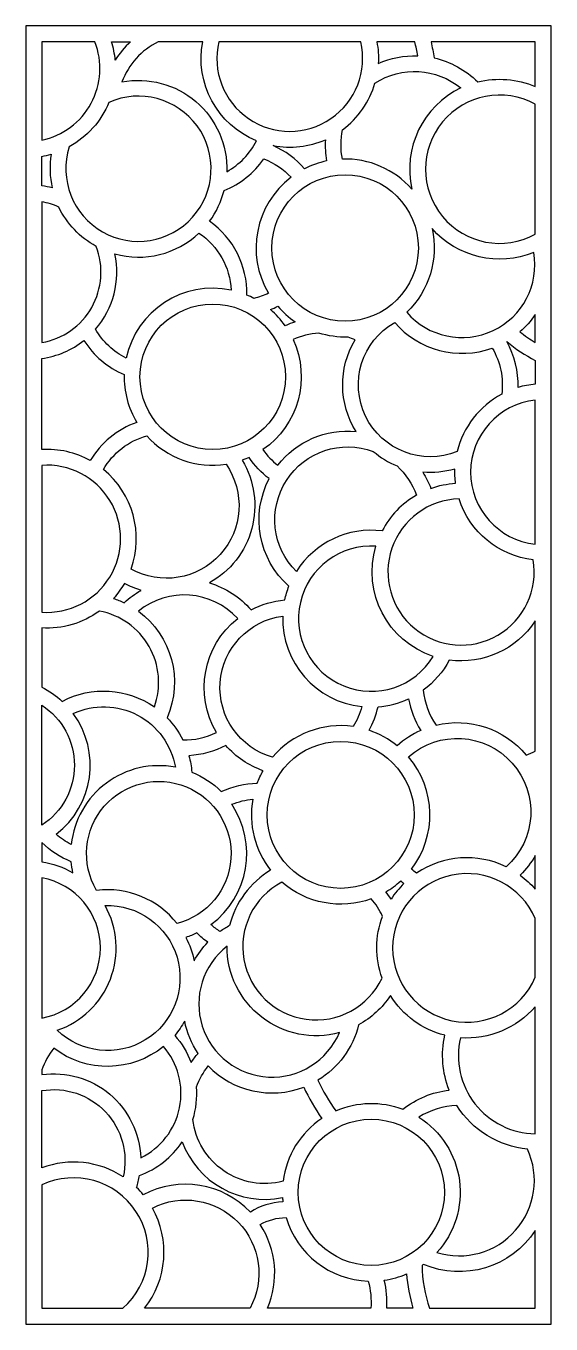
# Model space of a CAD drawing. Extents: x -1046 to 18, y 2679 to 5309.
import ezdxf

# ---------------------------------------------------------------- set-up
doc = ezdxf.new("R2010")
doc.units = 0
doc.layers.add('LAYER_05', color=1, linetype='CONTINUOUS')

msp = doc.modelspace()

# ---------------------------------------------------------------- linework, layer by layer
at = {"layer": 'LAYER_05'}
msp.add_lwpolyline([(-1046.4, 2678.6), (17.6, 2678.6), (17.6, 5308.9), (-1046.4, 5308.9)], close=True, dxfattribs=at)
for points in [[(-1014.4, 5077.3, 0.462428), (-906.8, 5276.9), (-1014.4, 5276.9)], [(-834.6, 5276.9, 0.066791), (-865.5, 5239.9, 0.052267), (-872.9, 5276.9)], [(-778.6, 5276.9, 0.190469), (-851.9, 5195.5, -0.480611), (-639.5, 5013.6, 0.149195), (-579.4, 5076.4, -0.358262), (-688.3, 5276.9)], [(-655.6, 5276.9, 1.264183), (-368.2, 5276.9)], [(-258.4, 5276.9), (-335.4, 5276.9, -0.061508), (-332.5, 5233, -0.113805), (-252.6, 5248.4, 0.01844)], [(-219.6, 5244.2, -0.142594), (-131, 5195.4, -0.164702), (-14.4, 5186), (-14.4, 5276.9), (-225.6, 5276.9, -0.019515)], [(-404.7, 5098.7, 0.164153), (-339.2, 5193.1, -0.323397), (-165.1, 5183.2, 0.350757), (-264.4, 4978.2, 0.223284), (-405.3, 5039.2, -0.100833)], [(-958.7, 5064.2, 4.669128), (-878.3, 5154, -0.171512)], [(-14.4, 5150.4, 1.688111), (-14.4, 4886.8)], [(-545.5, 5066.4, 0.151632), (-439.7, 5078.4, 0.059715), (-437.1, 5035.4, 0.066113), (-481.9, 5019.5, 0.111043)], [(-1014.4, 5044.7, 0.027387), (-995.2, 5049.2, 0.096605), (-993.3, 4980.6, 0.030493), (-1014.4, 4985)], [(-644.9, 4975.6, 0.14519), (-564.3, 5039.5, -0.113527), (-509.3, 5002.2, 0.379462), (-555.1, 4767.2, -0.053037), (-584.7, 4756.9, 0.021712), (-598.8, 4763.6, 0.248866), (-674.4, 4913.3, 0.09711)], [(-980, 4942, 0.062522), (-1014.4, 4952.6), (-1014.4, 4667.4, 0.47362), (-904.2, 4862.3, -0.157247)], [(-223.6, 4898.4, -0.262392), (-274.7, 4728.7, 0.75975), (-17.3, 4850, -0.320474)], [(-905.3, 4694.5, 0.234869), (-866.4, 4847, 0.262137), (-695.8, 4889.2, -0.238393), (-630.9, 4773.6, 0.413099), (-843.3, 4635.8, -0.148572)], [(-551, 4734.1, 0.02268), (-536.1, 4740.8, 0.065581), (-500.9, 4709.5, 0.030144), (-521.3, 4701.3, 0.061895)], [(-299.3, 4708.3, 0.312114), (-101.7, 4656.3, -0.168228), (-82.4, 4562.8, 0.215222), (-172.5, 4446.5, -0.933947)], [(-14.4, 4724, -0.065413), (-45.6, 4689.1, 0.031271), (-14.4, 4667.7)], [(-453.3, 4686.6, 0.089845), (-505.2, 4673.5, -0.365397), (-566.2, 4450.4, 0.072947), (-536.2, 4418.7, -0.256022), (-377.5, 4487.3, -0.281632), (-379.6, 4672.8, 0.025179), (-393.6, 4678.5, -0.083975)], [(-1014.4, 4635, 0.133964), (-929, 4671.8, 0.1533), (-847.3, 4602.4, 0.142206), (-821.8, 4505.7, 0.175556), (-916, 4428.2, 0.142281), (-1014.4, 4450.6)], [(-72.3, 4669.4, 0.052027), (-14.4, 4631.1), (-14.4, 4583, 0.049674), (-49.2, 4576.4, 0.137344)], [(-14.4, 4550.8, 0.897293), (-14.4, 4259)], [(-801.7, 4478.5, 0.253442), (-640.9, 4420.7, -0.794742), (-833.5, 4208.5, 0.31818), (-889.4, 4410.2, -0.196223)], [(-342.6, 4446.8, 0.080021), (-294.4, 4417.3, -0.121471), (-255.1, 4358.4, 0.142304), (-324.6, 4285.7, 0.291283), (-498.5, 4203.4, -0.80674)], [(-1014.4, 4121.1, 1.073395), (-1014.4, 4418.6)], [(-594.1, 4434.6, -0.021041), (-608.2, 4428.9, -0.423553), (-674.7, 4180.4, -0.14338), (-590.3, 4125.7, -0.100826), (-522, 4145.8, -0.040669), (-513.6, 4173.6, -0.344673), (-553.6, 4391.6, -0.081528)], [(-175.9, 4382.3, -0.04032), (-177.3, 4411.1, -0.092864), (-242.4, 4404.7, -0.051013), (-226, 4371.9, -0.07137)], [(-168.9, 4350.6, 2.675771), (-18.7, 4227.3, -0.295484)], [(-337.2, 4254.8, 1.776132), (-221.1, 4031.4, -0.407243)], [(-847, 4179.4, -0.052051), (-869.1, 4148.9, -0.032598), (-847.4, 4140.3, -0.059692), (-813, 4165.3, -0.051572)], [(-818.6, 4123, -0.350505), (-760.5, 3907.1, -0.07758), (-728.5, 3862.1, 0.120318), (-660.5, 3877.4, -0.375382), (-617.4, 4108.1, 0.397332)], [(-897.6, 4123.2, -0.173091), (-1014.4, 4089.1), (-1014.4, 3969, -0.071895), (-972.9, 3940.4, -0.281552), (-786.2, 3929, 0.462059)], [(-365.9, 3929.7, -0.075708), (-383.7, 3889.4, 0.256965), (-546.6, 3827.3, -0.815626), (-526, 4113.2, 0.391982)], [(-32.9, 3831.6, 0.031911), (-14.4, 3839.4), (-14.4, 4103.2, -0.28747), (-188.6, 4023.9, -0.113934), (-241.4, 3963, 0.121872), (-215.5, 3892.1, -0.287909)], [(-271.1, 3945.5, 0.091452), (-246.6, 3881.4, 0.078976), (-294.1, 3850.2, 0.090666), (-351.1, 3881.7, 0.071629), (-333, 3929.2, 0.089952)], [(-1014.4, 3932.3, -0.545796), (-1014.4, 3689.7)], [(-950.7, 3915.7, -0.493904), (-743.7, 3806.9, 0.439179), (-954.6, 3650.3, -0.063325), (-985.5, 3671, 0.409566)], [(-716.2, 3830.3, -0.047265), (-710.3, 3797, -0.101364), (-650.7, 3757.4, -0.106463), (-577.8, 3774.5, -0.038738), (-565.9, 3799.8, -0.130424), (-641.6, 3851.2, -0.109651)], [(-271.2, 3827.8, -0.999033), (-73.3, 3605.2, 0.266708), (-254.8, 3592.3, -0.021985), (-265.4, 3600.1, 0.354411)], [(-903.3, 3557.4, -2.985258), (-740.3, 3490.1, 0.263226)], [(-652.9, 3473.9, -0.040283), (-671.6, 3488.1, 0.402856), (-629.6, 3731.7, -0.075897), (-586.8, 3742, 0.214642), (-550.6, 3598.1, 0.201646), (-633.8, 3485.9, 0.031289)], [(-954.8, 3615.4, -0.100169), (-1014.4, 3654.2), (-1014.4, 3615, -0.095736), (-951.3, 3593, -0.031902)], [(-44.9, 3588.1, -0.056908), (-14.4, 3559.9), (-14.4, 3628.2, -0.069901)], [(-1014.4, 3298.7, 0.837099), (-1014.4, 3582.6)], [(-14.4, 3500.2, 4.865751), (-14.4, 3381.4)], [(-324.9, 3379.4, -0.176934), (-324, 3504.7, 0.071852), (-346.9, 3540.3, -0.273389), (-527.8, 3574.2, 1.386358)], [(-287.1, 3576.5, 0.01144), (-280.6, 3571.4, 0.056429), (-306.5, 3539.5, 0.025303), (-317, 3554.4, 0.051584)], [(-886.1, 3526.7, -1.507793), (-983.2, 3273.8, 0.468917)], [(-722.3, 3462.1, -0.070552), (-705.6, 3414.6, -0.064974), (-677.9, 3452.2, -0.040854), (-700, 3471, -0.03358)], [(-638.9, 3444.4, 1.292268), (-411.2, 3269.2, -0.497007)], [(-454.8, 3172.7, 0.051788), (-418.5, 3110.8, -0.195678), (-282.7, 3114, -0.140257), (-188.8, 3152.4, -0.14976), (-197.7, 3263.7, -0.194016), (-307.9, 3344.3, -0.123648), (-372.5, 3284.8, -0.200565)], [(-166, 3258.6, 0.477724), (-14.4, 3064), (-14.4, 3321.7, -0.237339)], [(-745, 3263.6, -0.091639), (-711.7, 3208.5, -0.032364), (-697.7, 3226.9, -0.099368), (-724.8, 3292.6, -0.049413)], [(-989.9, 3237.4, 0.087572), (-1014.4, 3193.4), (-1014.4, 3184, -0.445174), (-813.9, 3015.5, 0.493505), (-767.8, 3241.1, -0.347607)], [(-483.6, 3158.7, 0.048402), (-446.8, 3095.3, 0.217515), (-525.4, 2967.9, -0.455956), (-708.2, 3093.4, 0.094111), (-700.7, 3159.1, -0.083246), (-677.2, 3201.6, 0.299361)], [(-1014.4, 3151.6, -0.535984), (-849.5, 2976.9, 0.239711), (-1014.4, 2995.1)], [(-30.2, 3032.9, -0.232649), (-173.2, 3121.5, 0.134736), (-250.3, 3097.8, -0.467506), (-213.9, 2823.7, 0.649403)], [(-591.7, 2905.4, 0.339384), (-808.6, 2940.3, 0.027758), (-822.3, 2955.2, 0.035911), (-816.3, 2979.7, 0.159117), (-730, 3047.8, 0.369742), (-526.5, 2934.8, 0.012036), (-525.8, 2926.2, 0.129305)], [(-849.9, 2710.6, 0.868532), (-1014.4, 2960.4), (-1014.4, 2710.6)], [(-806, 2710.6, 0.303852), (-790.3, 2913.7, -0.736766), (-592.4, 2710.6)], [(-347.6, 2710.6), (-556.9, 2710.6, 0.25038), (-571.7, 2880.1, -0.132893), (-519.4, 2894.3, 0.322515), (-352.9, 2765.5, -0.085827)], [(-14.4, 2868, -0.363152), (-240.9, 2799.6, -0.004985), (-243.9, 2797.5, 0.075534), (-228.7, 2710.6), (-14.4, 2710.6)], [(-275.1, 2780.2, 0.054453), (-262.2, 2710.6), (-315.5, 2710.6, 0.073803), (-320.3, 2767.3, 0.065584)]]:
    msp.add_lwpolyline(points, format="xyb", close=True, dxfattribs=at)
for centre, radius in [((-399.7, 4858.9), 148.4), ((-668, 4598.1), 147.4), ((-408.7, 3710.3), 148.9), ((-346.6, 2945.5), 148.2)]:
    msp.add_circle(centre, radius, dxfattribs=at)

doc.saveas('drawing.dxf')
